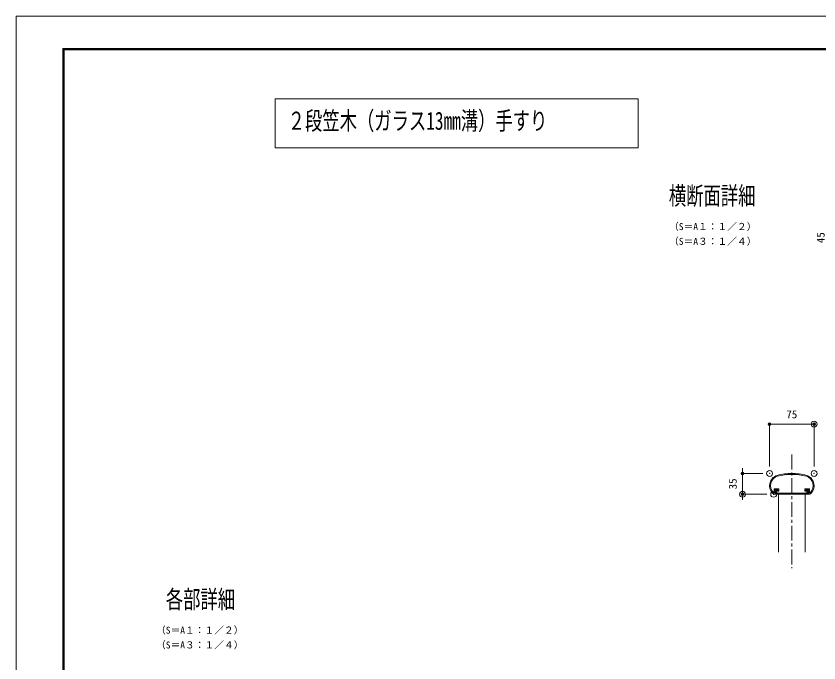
# Model space of a CAD drawing. Units: millimetres, scale not verified. Extents: x -3659 to 3659, y -1188 to 1188.
# Drawn here: x 295 to 1648, y 98 to 1188 of the extents above; entities that cross this region are included whole.
import ezdxf
from ezdxf.enums import TextEntityAlignment as Align

# ---------------------------------------------------------------- set-up
doc = ezdxf.new("R2010")
doc.units = ezdxf.units.MM
doc.header["$LTSCALE"] = 20
doc.header["$PDMODE"] = 32
doc.header["$PDSIZE"] = 10
doc.linetypes.add('USER1', pattern=[2, 1.25, -0.25, 0.25, -0.25])
for name, color, linetype, lineweight in [('0-0_0', 7, 'Continuous', 18), ('0-1_DEFPOINTS', 7, 'Continuous', 18), ('0-4_WAKU', 7, 'Continuous', 18), ('0-8_3中心線', 2, 'USER1', 18), ('0-9_41ｱﾙﾐ', 6, 'Continuous', 18), ('0-A_1手摺寸法', 7, 'Continuous', 18), ('0-D_CYAN', 4, 'Continuous', 18)]:
    doc.layers.add(name, color=color, linetype=linetype, lineweight=lineweight)
doc.styles.add('ＭＳ ゴシック', font='')
doc.styles.get('ＭＳ ゴシック').set_extended_font_data('MS Gothic')

# ---------------------------------------------------------------- blocks, each defined once
blk = doc.blocks.new('HK-007')
at = {"layer": '0-9_41ｱﾙﾐ'}
for p, q in [((-30.5, 0), (-27.5, 0)), ((-30, 3.25), (-30, 8.5)), ((-29.5, 9), (-22.5, 9)), ((-28.5, 4.3), (-28.5, 7.5)), ((-28.5, 4.3), (-28.5, 7.5)), ((-28.5, 7.5), (-23.5, 7.5)), ((-28.5, 4.3), (-26.7, 4.3)), ((-28.5, 1.5), (-28.5, 2.8)), ((-28.5, 2.8), (-27.5, 2.8)), ((-28.5, 1.5), (-27.5, 1.5)), ((-26.53, 3.99), (-27.5, 2.8)), ((-27.5, 0), (-27.5, 1.5)), ((-27.5, 1), (-27.5, 0)), ((-23.5, 5.5), (-23.5, 7.5)), ((-23, 5), (-22.5, 5)), ((-22, 5.5), (-22, 8.5)), ((22, 5.5), (22, 8.5)), ((29.5, 9), (22.5, 9)), ((23, 5), (22.5, 5)), ((23.5, 5.5), (23.5, 7.5)), ((28.5, 7.5), (23.5, 7.5)), ((26.53, 3.99), (27.5, 2.8)), ((28.5, 4.3), (26.7, 4.3)), ((28.5, 2.8), (27.5, 2.8)), ((27.5, 0), (27.5, 1.5)), ((28.5, 1.5), (27.5, 1.5)), ((30.5, 0), (27.5, 0)), ((28.5, 4.3), (28.5, 7.5)), ((28.5, 4.3), (28.5, 7.5)), ((28.5, 1.5), (28.5, 2.8)), ((30, 3.25), (30, 8.5))]:
    blk.add_line(p, q, dxfattribs=at)
for centre, radius, start, end in [((-19.2, 14.39), 18.3, 108.03854, 231.86719), ((-19.2, 14.39), 16.8, 108.19177, 223.97638), ((0.25, -65), 100, 90.14257, 104.54589), ((0.25, -65), 98.5, 90.14257, 104.51882), ((-0.25, -65), 100, 75.45411, 89.85743), ((-0.25, -65), 98.5, 75.48118, 89.85743), ((19.2, 14.39), 16.8, 316.02362, 71.80823), ((19.2, 14.39), 18.3, 308.13281, 71.96146), ((-30.75, 3.25), 0.75, 223.97638, 0), ((-29.5, 8.5), 0.5, 90, 180), ((-26.7, 4.1), 0.2, 326.30993, 90), ((-23, 5.5), 0.5, 180, 270), ((-22.5, 8.5), 0.5, 0, 90), ((-22.5, 5.5), 0.5, 270, 0), ((22.5, 8.5), 0.5, 90, 180), ((22.5, 5.5), 0.5, 180, 270), ((23, 5.5), 0.5, 270, 0), ((26.7, 4.1), 0.2, 90, 213.69007), ((29.5, 8.5), 0.5, 0, 90), ((30.75, 3.25), 0.75, 180, 316.02362)]:
    blk.add_arc(centre, radius, start, end, dxfattribs=at)
at = {"layer": '0-D_CYAN'}
blk.add_line((-27.5, 0), (-27.5, 1), dxfattribs=at)
blk = doc.blocks.new('_ORIGIN2')
at = {"layer": '0-0_0'}
blk.add_line((-0.5, 0), (-1, 0), dxfattribs=at)
for radius in [0.5, 0.25]:
    blk.add_circle((0, 0), radius, dxfattribs=at)
blk = doc.blocks.new('D77')
at = {"layer": '0-1_DEFPOINTS'}
for p in [(3758.21, 924.21), (3683.21, 841.05), (3758.21, 841.05)]:
    blk.add_point(p, dxfattribs=at)
at = {"layer": '0-A_1手摺寸法'}
for p, q in [((3683.21, 852.55), (3683.21, 924.21)), ((3687.81, 924.21), (3753.61, 924.21)), ((3758.21, 852.55), (3758.21, 924.21))]:
    blk.add_line(p, q, dxfattribs=at)
at = {"layer": '0-A_1手摺寸法', "xscale": 4.6, "yscale": 4.6, "rotation": 180}
blk.add_blockref('_ORIGIN2', (3683.21, 924.21), dxfattribs=at)
at = {"layer": '0-A_1手摺寸法', "xscale": 4.6, "yscale": 4.6}
blk.add_blockref('_ORIGIN2', (3758.21, 924.21), dxfattribs=at)
at = {"layer": '0-A_1手摺寸法', "style": 'ＭＳ ゴシック'}
blk.add_text('75', height=13.49, dxfattribs=at).set_placement((3711.51, 929.96), align=Align.BOTTOM_LEFT)
blk = doc.blocks.new('D78')
at = {"layer": '0-1_DEFPOINTS'}
for p in [(3683.21, 841.05), (3637.66, 806.05), (3690.21, 806.05)]:
    blk.add_point(p, dxfattribs=at)
at = {"layer": '0-A_1手摺寸法'}
for p, q in [((3637.66, 845.65), (3637.66, 850.25)), ((3671.71, 841.05), (3637.66, 841.05)), ((3637.66, 841.05), (3637.66, 806.05)), ((3678.71, 806.05), (3637.66, 806.05)), ((3637.66, 801.45), (3637.66, 796.85))]:
    blk.add_line(p, q, dxfattribs=at)
at = {"layer": '0-A_1手摺寸法', "xscale": 4.6, "yscale": 4.6}
for p, rotation in [((3637.66, 841.05), 270), ((3637.66, 806.05), 90)]:
    blk.add_blockref('_ORIGIN2', p, dxfattribs=dict(at, rotation=rotation))
at = {"layer": '0-A_1手摺寸法', "style": 'ＭＳ ゴシック'}
blk.add_text('35', height=13.49, rotation=90, dxfattribs=at).set_placement((3631.91, 814.35), align=Align.BOTTOM_LEFT)
blk = doc.blocks.new('D87')
at = {"layer": '0-1_DEFPOINTS'}
for p in [(3939.51, 1283.5), (3785.78, 1193.5), (3939.51, 1193.5)]:
    blk.add_point(p, dxfattribs=at)
at = {"layer": '0-A_1手摺寸法'}
for p, q in [((3928.01, 1283.5), (3785.78, 1283.5)), ((3785.78, 1278.9), (3785.78, 1198.1)), ((3928.01, 1193.5), (3785.78, 1193.5))]:
    blk.add_line(p, q, dxfattribs=at)
at = {"layer": '0-A_1手摺寸法', "xscale": 4.6, "yscale": 4.6}
for p, rotation in [((3785.78, 1283.5), 90), ((3785.78, 1193.5), 270)]:
    blk.add_blockref('_ORIGIN2', p, dxfattribs=dict(at, rotation=rotation))
at = {"layer": '0-A_1手摺寸法', "style": 'ＭＳ ゴシック'}
blk.add_text('45', height=13.49, rotation=90, dxfattribs=at).set_placement((3780.03, 1229.3), align=Align.BOTTOM_LEFT)
blk = doc.blocks.new('A$C23197C01')
at = {"layer": '0-9_41ｱﾙﾐ'}
for p, q in [((0, 4.5), (0.89, 6.98)), ((0, 1), (0, 0)), ((27.5, 0), (0, 0)), ((1, 4.3), (0.2, 4.3)), ((1, 1.5), (0.5, 1.5)), ((1, 4.3), (1, 1.5)), ((2.5, 6.54), (2.5, 1.8)), ((8.9, 1.8), (2.5, 1.8)), ((8.9, 1.8), (9.03, 1.59)), ((9.5, 1.8), (9.37, 1.59)), ((20.2, 1.8), (9.5, 1.8)), ((20.2, 1.8), (20.33, 1.59)), ((20.8, 1.8), (20.67, 1.59)), ((27.5, 1.8), (20.8, 1.8)), ((27.5, 1.8), (34.2, 1.8)), ((27.5, 0), (55, 0)), ((34.2, 1.8), (34.33, 1.59)), ((34.8, 1.8), (34.67, 1.59)), ((34.8, 1.8), (45.5, 1.8)), ((45.5, 1.8), (45.63, 1.59)), ((46.1, 1.8), (45.97, 1.59)), ((46.1, 1.8), (52.5, 1.8)), ((52.5, 6.54), (52.5, 1.8)), ((54, 4.3), (54.8, 4.3)), ((54, 4.3), (54, 1.5)), ((54, 1.5), (54.5, 1.5)), ((55, 4.5), (54.11, 6.98)), ((55, 1), (55, 0))]:
    blk.add_line(p, q, dxfattribs=at)
for centre, radius, start, end in [((0.2, 4.5), 0.2, 180, 270), ((0.5, 1), 0.5, 90, 180), ((1.59, 6.37), 0.928, 10.39365, 139.12846), ((9.2, 1.7), 0.2, 212.33353, 327.66647), ((20.5, 1.7), 0.2, 212.33353, 327.66647), ((34.5, 1.7), 0.2, 212.33353, 327.66647), ((45.8, 1.7), 0.2, 212.33353, 327.66647), ((53.41, 6.37), 0.928, 40.87154, 169.60635), ((54.5, 1), 0.5, 0, 90), ((54.8, 4.5), 0.2, 270, 0)]:
    blk.add_arc(centre, radius, start, end, dxfattribs=at)

msp = doc.modelspace()

# ---------------------------------------------------------------- linework, layer by layer
at = {"layer": '0-0_0'}
for p, q in [((1579.56, 382.11), (1579.56, 284.25)), ((1624.56, 382.11), (1624.56, 284.25))]:
    msp.add_line(p, q, dxfattribs=at)
msp.add_lwpolyline([(1342.88, 966.14), (731.65, 966.14), (731.65, 1048.47), (1342.88, 1048.47)], close=True, dxfattribs=at)
at = {"layer": '0-1_DEFPOINTS', "color": 5}
for p, q in [((294.91, 1188), (294.91, -1188)), ((3658.91, 1188), (294.91, 1188))]:
    msp.add_line(p, q, dxfattribs=at)
at = {"layer": '0-4_WAKU'}
for p, q in [((373.71, 1133.2), (373.71, -1129.2)), ((3576.11, 1133.2), (373.71, 1133.2)), ((374.31, 1132.6), (374.31, -1128.6)), ((3575.51, 1132.6), (374.31, 1132.6)), ((374.91, 1132), (374.91, -1128)), ((3574.91, 1132), (374.91, 1132)), ((375.51, 1131.4), (375.51, -1127.4)), ((3574.31, 1131.4), (375.51, 1131.4)), ((376.11, 1130.8), (376.11, -1126.8)), ((3573.71, 1130.8), (376.11, 1130.8))]:
    msp.add_line(p, q, dxfattribs=at)
at = {"layer": '0-8_3中心線'}
msp.add_line((1602.06, 448.96), (1602.06, 257.31), dxfattribs=at)

# ---------------------------------------------------------------- block references
at = {"layer": '0-0_0'}
msp.add_blockref('HK-007', (1602.06, 382.11), dxfattribs=at)
at = {"layer": '0-A_1手摺寸法'}
for name, p in [('D87', (-2118.65, -423.94)), ('D77', (-2118.65, -423.94)), ('D78', (-2118.65, -423.94)), ('A$C23197C01', (1574.56, 382.11))]:
    msp.add_blockref(name, p, dxfattribs=at)

# ---------------------------------------------------------------- texts
at = {"layer": '0-0_0', "style": 'ＭＳ ゴシック', "width": 0.7}
for s, p in [('２段笠木（ガラス13mm溝）手すり', (752.71, 987.09)), ('横断面詳細', (1394.86, 860.71)), ('各部詳細', (547.26, 180.54))]:
    msp.add_text(s, height=30.55, dxfattribs=at).set_placement(p, align=Align.BOTTOM_LEFT)
at = {"layer": '0-0_0', "style": 'ＭＳ ゴシック'}
for s, p in [('（S＝A１：１／２）', (1395.16, 823.8)), ('（S＝A３：１／４）', (1395.16, 798.9)), ('（S＝A１：１／２）', (530.74, 143.63)), ('（S＝A３：１／４）', (530.74, 118.72))]:
    msp.add_text(s, height=11.73, dxfattribs=at).set_placement(p, align=Align.BOTTOM_LEFT)

doc.saveas('drawing.dxf')
